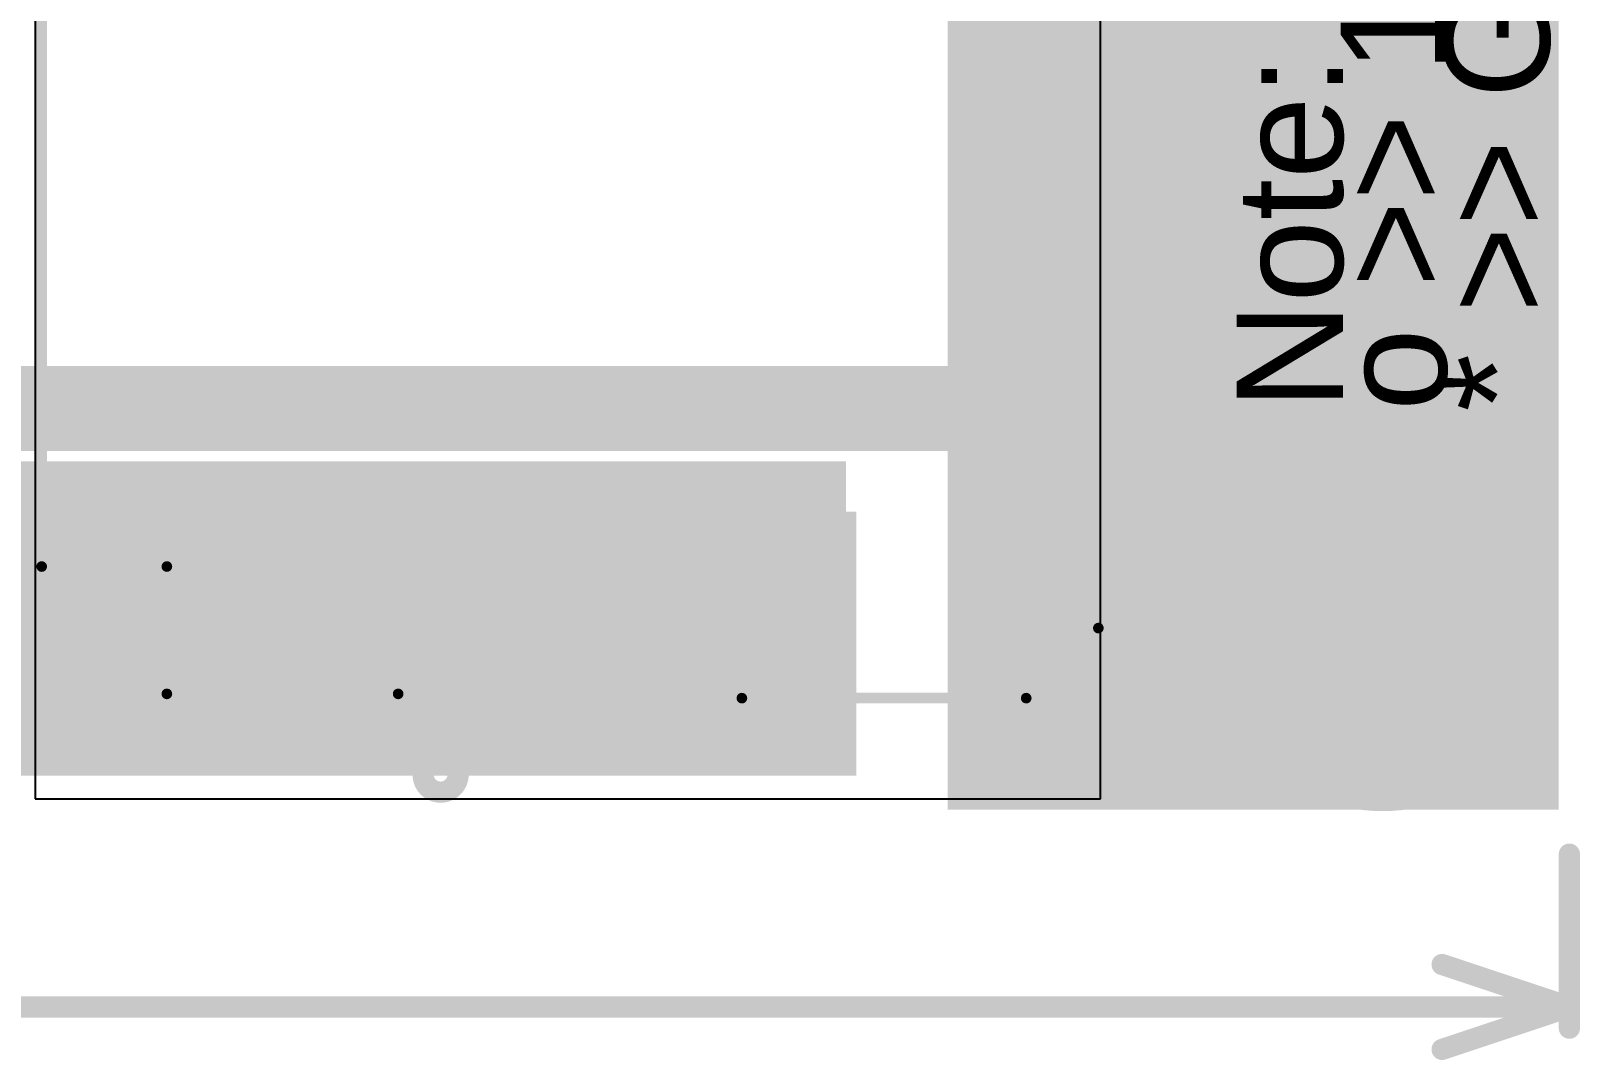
# Model space of a CAD drawing. Header units: millimetres. Extents: x -0.2 to 1.92, y -0.23 to 1.32.
# Drawn here: x 1.191 to 1.921, y -0.2 to 0.285 of the extents above; entities that cross this region are included whole.
import ezdxf

# ---------------------------------------------------------------- set-up
doc = ezdxf.new("R2010")
doc.units = ezdxf.units.MM
doc.header["$MEASUREMENT"] = 0
for name, color, linetype in [('BottomLayer', 5, 'Continuous'), ('BottomSolder', 6, 'Continuous'), ('Mechanical1', 6, 'Continuous'), ('MultiLayer', 9, 'Continuous'), ('PadHoleLayer', 156, 'Continuous'), ('TopLayer', 1, 'Continuous'), ('TopOverlay', 2, 'Continuous'), ('TopPaste', 8, 'Continuous'), ('TopSolder', 216, 'Continuous'), ('ViaHoleLayer', 16, 'Continuous')]:
    doc.layers.add(name, color=color, linetype=linetype)
doc.styles.add('Arial', font='', dxfattribs={"height": 0.2})
doc.styles.get('Arial').set_extended_font_data('Arial')

# ---------------------------------------------------------------- blocks, each defined once
blk = doc.blocks.new('SLF12575T_221M1R3_PF_41')
at = {"layer": 'TopLayer'}
for points in [[(-0.269685, 0.06299215), (-0.1673228, 0.06299215), (-0.1673228, -0.06299215), (-0.269685, -0.06299215)], [(0.1673228, 0.06299215), (0.269685, 0.06299215), (0.269685, -0.06299215), (0.1673228, -0.06299215)]]:
    blk.add_hatch(color=1, dxfattribs=at).paths.add_polyline_path(points)
at = {"layer": 'TopPaste'}
for points in [[(-0.269685, 0.06299215), (-0.1673228, 0.06299215), (-0.1673228, -0.06299215), (-0.269685, -0.06299215)], [(0.1673228, 0.06299215), (0.269685, 0.06299215), (0.269685, -0.06299215), (0.1673228, -0.06299215)]]:
    blk.add_hatch(color=8, dxfattribs=at).paths.add_polyline_path(points)
at = {"layer": 'TopSolder'}
for points in [[(-0.273685, 0.06699215), (-0.1633228, 0.06699215), (-0.1633228, -0.06699215), (-0.273685, -0.06699215)], [(0.1633228, 0.06699215), (0.273685, 0.06699215), (0.273685, -0.06699215), (0.1633228, -0.06699215)]]:
    blk.add_hatch(color=216, dxfattribs=at).paths.add_polyline_path(points)
at = {"layer": 'TopOverlay', "const_width": 0.005}
for points in [[(-0.188, 0.249), (-0.188, 0.19)], [(-0.188, 0.249), (0.217, 0.249)], [(0.25, 0.215), (0.25, 0.081)], [(-0.248, 0.19), (-0.248, 0.081)], [(-0.248, 0.19), (-0.188, 0.19)], [(-0.25, -0.081), (-0.25, -0.215)], [(0.25, -0.081), (0.25, -0.215)], [(-0.217, -0.249), (0.217, -0.249)]]:
    blk.add_lwpolyline(points, dxfattribs=at)
at = {"layer": 'TopOverlay'}
for points, const_width in [([(-0.18925, 0.249, 1), (-0.18675, 0.249, 1)], 0.0025), ([(-0.18925, 0.249, 1), (-0.18675, 0.249, 1)], 0.0025), ([(0.21575, 0.249, 1), (0.21825, 0.249, 1)], 0.0025), ([(0.21575, 0.249, 1), (0.21825, 0.249, 1)], 0.0025), ([(0.24875, 0.215, 1), (0.25125, 0.215, 1)], 0.0025), ([(0.24875, 0.215, 1), (0.25125, 0.215, 1)], 0.0025), ([(-0.24925, 0.19, 1), (-0.24675, 0.19, 1)], 0.0025), ([(-0.24925, 0.19, 1), (-0.24675, 0.19, 1)], 0.0025), ([(-0.18925, 0.19, 1), (-0.18675, 0.19, 1)], 0.0025), ([(-0.18925, 0.19, 1), (-0.18675, 0.19, 1)], 0.0025), ([(-0.24925, 0.081, 1), (-0.24675, 0.081, 1)], 0.0025), ([(0.24875, 0.081, 1), (0.25125, 0.081, 1)], 0.0025), ([(-0.2778089, 0.061, 1), (-0.2943013, 0.061, 1)], 0.01), ([(-0.2968013, 0.061, 1), (-0.2918013, 0.061, 1)], 0.005), ([(-0.2803089, 0.061, 1), (-0.2753089, 0.061, 1)], 0.005), ([(-0.25125, -0.081, 1), (-0.24875, -0.081, 1)], 0.0025), ([(0.24875, -0.081, 1), (0.25125, -0.081, 1)], 0.0025), ([(-0.25125, -0.215, 1), (-0.24875, -0.215, 1)], 0.0025), ([(-0.25125, -0.215, 1), (-0.24875, -0.215, 1)], 0.0025), ([(0.24875, -0.215, 1), (0.25125, -0.215, 1)], 0.0025), ([(0.24875, -0.215, 1), (0.25125, -0.215, 1)], 0.0025), ([(-0.21825, -0.249, 1), (-0.21575, -0.249, 1)], 0.0025), ([(-0.21825, -0.249, 1), (-0.21575, -0.249, 1)], 0.0025), ([(0.21575, -0.249, 1), (0.21825, -0.249, 1)], 0.0025), ([(0.21575, -0.249, 1), (0.21825, -0.249, 1)], 0.0025)]:
    blk.add_lwpolyline(points, format="xyb", close=True, dxfattribs=dict(at, const_width=const_width))
at = {"layer": 'TopOverlay', "const_width": 0.005}
for points in [[(0.217, 0.249, -0.4142135623730936), (0.25, 0.215)], [(-0.217, -0.249, -0.4142135623730951), (-0.25, -0.215)], [(0.25, -0.215, -0.4142135623730951), (0.217, -0.249)]]:
    blk.add_lwpolyline(points, format="xyb", dxfattribs=at)

msp = doc.modelspace()

# ---------------------------------------------------------------- hatches: boundary and pattern name
at = {"layer": 'BottomLayer'}
for points in [[(1.911, 1.306), (1.623, 1.306), (1.623, -0.082), (1.911, -0.082)], [(1.0569055, -0.0660078), (1.5799999, -0.0660078), (1.5799999, 0.058308), (1.0569055, 0.058308)]]:
    msp.add_hatch(color=5, dxfattribs=at).paths.add_polyline_path(points)
h = msp.add_hatch(color=5, dxfattribs=at)
edge = h.paths.add_edge_path()
edge.add_arc((1.8280001, 0), 0.0787401, 0, 360)
h = msp.add_hatch(color=5, dxfattribs=at)
edge = h.paths.add_edge_path()
edge.add_arc((1.331, 0.0369922), 0.011811, 0, 360)
h = msp.add_hatch(color=5, dxfattribs=at)
edge = h.paths.add_edge_path()
edge.add_arc((1.365, 0.0369922), 0.011811, 0, 360)
h = msp.add_hatch(color=5, dxfattribs=at)
edge = h.paths.add_edge_path()
edge.add_arc((1.525, 0.0369922), 0.011811, 0, 360)
h = msp.add_hatch(color=5, dxfattribs=at)
edge = h.paths.add_edge_path()
edge.add_arc((1.559, 0.0369922), 0.011811, 0, 360)
h = msp.add_hatch(color=5, dxfattribs=at)
edge = h.paths.add_edge_path()
edge.add_arc((1.331, 0.0089922), 0.011811, 0, 360)
h = msp.add_hatch(color=5, dxfattribs=at)
edge = h.paths.add_edge_path()
edge.add_arc((1.365, 0.0089922), 0.011811, 0, 360)
h = msp.add_hatch(color=5, dxfattribs=at)
edge = h.paths.add_edge_path()
edge.add_arc((1.525, 0.0089922), 0.011811, 0, 360)
h = msp.add_hatch(color=5, dxfattribs=at)
edge = h.paths.add_edge_path()
edge.add_arc((1.559, 0.0089922), 0.011811, 0, 360)
h = msp.add_hatch(color=5, dxfattribs=at)
edge = h.paths.add_edge_path()
edge.add_arc((1.331, -0.0190078), 0.011811, 0, 360)
h = msp.add_hatch(color=5, dxfattribs=at)
edge = h.paths.add_edge_path()
edge.add_arc((1.365, -0.0190078), 0.011811, 0, 360)
h = msp.add_hatch(color=5, dxfattribs=at)
edge = h.paths.add_edge_path()
edge.add_arc((1.525, -0.0190078), 0.011811, 0, 360)
h = msp.add_hatch(color=5, dxfattribs=at)
edge = h.paths.add_edge_path()
edge.add_arc((1.559, -0.0190078), 0.011811, 0, 360)
h = msp.add_hatch(color=5, dxfattribs=at)
edge = h.paths.add_edge_path()
edge.add_arc((1.331, -0.0470078), 0.011811, 0, 360)
h = msp.add_hatch(color=5, dxfattribs=at)
edge = h.paths.add_edge_path()
edge.add_arc((1.365, -0.0470078), 0.011811, 0, 360)
h = msp.add_hatch(color=5, dxfattribs=at)
edge = h.paths.add_edge_path()
edge.add_arc((1.525, -0.0470078), 0.011811, 0, 360)
h = msp.add_hatch(color=5, dxfattribs=at)
edge = h.paths.add_edge_path()
edge.add_arc((1.559, -0.0470078), 0.011811, 0, 360)
at = {"layer": 'BottomSolder'}
h = msp.add_hatch(color=6, dxfattribs=at)
edge = h.paths.add_edge_path()
edge.add_arc((1.8280001, 0), 0.0827401, 0, 360)
h = msp.add_hatch(color=6, dxfattribs=at)
edge = h.paths.add_edge_path()
edge.add_arc((1.331, 0.0369922), 0.015811, 0, 360)
h = msp.add_hatch(color=6, dxfattribs=at)
edge = h.paths.add_edge_path()
edge.add_arc((1.365, 0.0369922), 0.015811, 0, 360)
h = msp.add_hatch(color=6, dxfattribs=at)
edge = h.paths.add_edge_path()
edge.add_arc((1.525, 0.0369922), 0.015811, 0, 360)
h = msp.add_hatch(color=6, dxfattribs=at)
edge = h.paths.add_edge_path()
edge.add_arc((1.559, 0.0369922), 0.015811, 0, 360)
h = msp.add_hatch(color=6, dxfattribs=at)
edge = h.paths.add_edge_path()
edge.add_arc((1.331, 0.0089922), 0.015811, 0, 360)
h = msp.add_hatch(color=6, dxfattribs=at)
edge = h.paths.add_edge_path()
edge.add_arc((1.365, 0.0089922), 0.015811, 0, 360)
h = msp.add_hatch(color=6, dxfattribs=at)
edge = h.paths.add_edge_path()
edge.add_arc((1.525, 0.0089922), 0.015811, 0, 360)
h = msp.add_hatch(color=6, dxfattribs=at)
edge = h.paths.add_edge_path()
edge.add_arc((1.559, 0.0089922), 0.015811, 0, 360)
h = msp.add_hatch(color=6, dxfattribs=at)
edge = h.paths.add_edge_path()
edge.add_arc((1.331, -0.0190078), 0.015811, 0, 360)
h = msp.add_hatch(color=6, dxfattribs=at)
edge = h.paths.add_edge_path()
edge.add_arc((1.365, -0.0190078), 0.015811, 0, 360)
h = msp.add_hatch(color=6, dxfattribs=at)
edge = h.paths.add_edge_path()
edge.add_arc((1.525, -0.0190078), 0.015811, 0, 360)
h = msp.add_hatch(color=6, dxfattribs=at)
edge = h.paths.add_edge_path()
edge.add_arc((1.559, -0.0190078), 0.015811, 0, 360)
h = msp.add_hatch(color=6, dxfattribs=at)
edge = h.paths.add_edge_path()
edge.add_arc((1.331, -0.0470078), 0.015811, 0, 360)
h = msp.add_hatch(color=6, dxfattribs=at)
edge = h.paths.add_edge_path()
edge.add_arc((1.365, -0.0470078), 0.015811, 0, 360)
h = msp.add_hatch(color=6, dxfattribs=at)
edge = h.paths.add_edge_path()
edge.add_arc((1.525, -0.0470078), 0.015811, 0, 360)
h = msp.add_hatch(color=6, dxfattribs=at)
edge = h.paths.add_edge_path()
edge.add_arc((1.559, -0.0470078), 0.015811, 0, 360)
at = {"layer": 'MultiLayer'}
h = msp.add_hatch(color=9, dxfattribs=at)
edge = h.paths.add_edge_path()
edge.add_arc((1.8280001, 0), 0.0787401, 0, 360)
at = {"layer": 'PadHoleLayer'}
h = msp.add_hatch(color=156, dxfattribs=at)
edge = h.paths.add_edge_path()
edge.add_arc((1.8280001, 0), 0.0590551, 0, 360)
at = {"layer": 'TopLayer'}
msp.add_hatch(color=1, dxfattribs=at).paths.add_polyline_path([(1.067, -0.063), (1.575, -0.063), (1.575, 0.082), (1.067, 0.082)])
h = msp.add_hatch(color=1, dxfattribs=at)
edge = h.paths.add_edge_path()
edge.add_arc((1.8280001, 0), 0.0787401, 0, 360)
h = msp.add_hatch(color=1, dxfattribs=at)
edge = h.paths.add_edge_path()
edge.add_arc((1.331, 0.0369922), 0.011811, 0, 360)
h = msp.add_hatch(color=1, dxfattribs=at)
edge = h.paths.add_edge_path()
edge.add_arc((1.365, 0.0369922), 0.011811, 0, 360)
h = msp.add_hatch(color=1, dxfattribs=at)
edge = h.paths.add_edge_path()
edge.add_arc((1.525, 0.0369922), 0.011811, 0, 360)
h = msp.add_hatch(color=1, dxfattribs=at)
edge = h.paths.add_edge_path()
edge.add_arc((1.559, 0.0369922), 0.011811, 0, 360)
h = msp.add_hatch(color=1, dxfattribs=at)
edge = h.paths.add_edge_path()
edge.add_arc((1.331, 0.0089922), 0.011811, 0, 360)
h = msp.add_hatch(color=1, dxfattribs=at)
edge = h.paths.add_edge_path()
edge.add_arc((1.365, 0.0089922), 0.011811, 0, 360)
h = msp.add_hatch(color=1, dxfattribs=at)
edge = h.paths.add_edge_path()
edge.add_arc((1.525, 0.0089922), 0.011811, 0, 360)
h = msp.add_hatch(color=1, dxfattribs=at)
edge = h.paths.add_edge_path()
edge.add_arc((1.559, 0.0089922), 0.011811, 0, 360)
h = msp.add_hatch(color=1, dxfattribs=at)
edge = h.paths.add_edge_path()
edge.add_arc((1.331, -0.0190078), 0.011811, 0, 360)
h = msp.add_hatch(color=1, dxfattribs=at)
edge = h.paths.add_edge_path()
edge.add_arc((1.365, -0.0190078), 0.011811, 0, 360)
h = msp.add_hatch(color=1, dxfattribs=at)
edge = h.paths.add_edge_path()
edge.add_arc((1.525, -0.0190078), 0.011811, 0, 360)
h = msp.add_hatch(color=1, dxfattribs=at)
edge = h.paths.add_edge_path()
edge.add_arc((1.559, -0.0190078), 0.011811, 0, 360)
h = msp.add_hatch(color=1, dxfattribs=at)
edge = h.paths.add_edge_path()
edge.add_arc((1.331, -0.0470078), 0.011811, 0, 360)
h = msp.add_hatch(color=1, dxfattribs=at)
edge = h.paths.add_edge_path()
edge.add_arc((1.365, -0.0470078), 0.011811, 0, 360)
h = msp.add_hatch(color=1, dxfattribs=at)
edge = h.paths.add_edge_path()
edge.add_arc((1.525, -0.0470078), 0.011811, 0, 360)
h = msp.add_hatch(color=1, dxfattribs=at)
edge = h.paths.add_edge_path()
edge.add_arc((1.559, -0.0470078), 0.011811, 0, 360)
at = {"layer": 'TopSolder'}
h = msp.add_hatch(color=216, dxfattribs=at)
edge = h.paths.add_edge_path()
edge.add_arc((1.8280001, 0), 0.0827401, 0, 360)
h = msp.add_hatch(color=216, dxfattribs=at)
edge = h.paths.add_edge_path()
edge.add_arc((1.331, 0.0369922), 0.015811, 0, 360)
h = msp.add_hatch(color=216, dxfattribs=at)
edge = h.paths.add_edge_path()
edge.add_arc((1.365, 0.0369922), 0.015811, 0, 360)
h = msp.add_hatch(color=216, dxfattribs=at)
edge = h.paths.add_edge_path()
edge.add_arc((1.525, 0.0369922), 0.015811, 0, 360)
h = msp.add_hatch(color=216, dxfattribs=at)
edge = h.paths.add_edge_path()
edge.add_arc((1.559, 0.0369922), 0.015811, 0, 360)
h = msp.add_hatch(color=216, dxfattribs=at)
edge = h.paths.add_edge_path()
edge.add_arc((1.331, 0.0089922), 0.015811, 0, 360)
h = msp.add_hatch(color=216, dxfattribs=at)
edge = h.paths.add_edge_path()
edge.add_arc((1.365, 0.0089922), 0.015811, 0, 360)
h = msp.add_hatch(color=216, dxfattribs=at)
edge = h.paths.add_edge_path()
edge.add_arc((1.525, 0.0089922), 0.015811, 0, 360)
h = msp.add_hatch(color=216, dxfattribs=at)
edge = h.paths.add_edge_path()
edge.add_arc((1.559, 0.0089922), 0.015811, 0, 360)
h = msp.add_hatch(color=216, dxfattribs=at)
edge = h.paths.add_edge_path()
edge.add_arc((1.331, -0.0190078), 0.015811, 0, 360)
h = msp.add_hatch(color=216, dxfattribs=at)
edge = h.paths.add_edge_path()
edge.add_arc((1.365, -0.0190078), 0.015811, 0, 360)
h = msp.add_hatch(color=216, dxfattribs=at)
edge = h.paths.add_edge_path()
edge.add_arc((1.525, -0.0190078), 0.015811, 0, 360)
h = msp.add_hatch(color=216, dxfattribs=at)
edge = h.paths.add_edge_path()
edge.add_arc((1.559, -0.0190078), 0.015811, 0, 360)
h = msp.add_hatch(color=216, dxfattribs=at)
edge = h.paths.add_edge_path()
edge.add_arc((1.331, -0.0470078), 0.015811, 0, 360)
h = msp.add_hatch(color=216, dxfattribs=at)
edge = h.paths.add_edge_path()
edge.add_arc((1.365, -0.0470078), 0.015811, 0, 360)
h = msp.add_hatch(color=216, dxfattribs=at)
edge = h.paths.add_edge_path()
edge.add_arc((1.525, -0.0470078), 0.015811, 0, 360)
h = msp.add_hatch(color=216, dxfattribs=at)
edge = h.paths.add_edge_path()
edge.add_arc((1.559, -0.0470078), 0.015811, 0, 360)
at = {"layer": 'ViaHoleLayer'}
h = msp.add_hatch(color=16, dxfattribs=at)
edge = h.paths.add_edge_path()
edge.add_arc((1.331, 0.0369922), 0.0059055, 0, 360)
h = msp.add_hatch(color=16, dxfattribs=at)
edge = h.paths.add_edge_path()
edge.add_arc((1.365, 0.0369922), 0.0059055, 0, 360)
h = msp.add_hatch(color=16, dxfattribs=at)
edge = h.paths.add_edge_path()
edge.add_arc((1.525, 0.0369922), 0.0059055, 0, 360)
h = msp.add_hatch(color=16, dxfattribs=at)
edge = h.paths.add_edge_path()
edge.add_arc((1.559, 0.0369922), 0.0059055, 0, 360)
h = msp.add_hatch(color=16, dxfattribs=at)
edge = h.paths.add_edge_path()
edge.add_arc((1.331, 0.0089922), 0.0059055, 0, 360)
h = msp.add_hatch(color=16, dxfattribs=at)
edge = h.paths.add_edge_path()
edge.add_arc((1.365, 0.0089922), 0.0059055, 0, 360)
h = msp.add_hatch(color=16, dxfattribs=at)
edge = h.paths.add_edge_path()
edge.add_arc((1.525, 0.0089922), 0.0059055, 0, 360)
h = msp.add_hatch(color=16, dxfattribs=at)
edge = h.paths.add_edge_path()
edge.add_arc((1.559, 0.0089922), 0.0059055, 0, 360)
h = msp.add_hatch(color=16, dxfattribs=at)
edge = h.paths.add_edge_path()
edge.add_arc((1.331, -0.0190078), 0.0059055, 0, 360)
h = msp.add_hatch(color=16, dxfattribs=at)
edge = h.paths.add_edge_path()
edge.add_arc((1.365, -0.0190078), 0.0059055, 0, 360)
h = msp.add_hatch(color=16, dxfattribs=at)
edge = h.paths.add_edge_path()
edge.add_arc((1.525, -0.0190078), 0.0059055, 0, 360)
h = msp.add_hatch(color=16, dxfattribs=at)
edge = h.paths.add_edge_path()
edge.add_arc((1.559, -0.0190078), 0.0059055, 0, 360)
h = msp.add_hatch(color=16, dxfattribs=at)
edge = h.paths.add_edge_path()
edge.add_arc((1.331, -0.0470078), 0.0059055, 0, 360)
h = msp.add_hatch(color=16, dxfattribs=at)
edge = h.paths.add_edge_path()
edge.add_arc((1.365, -0.0470078), 0.0059055, 0, 360)
h = msp.add_hatch(color=16, dxfattribs=at)
edge = h.paths.add_edge_path()
edge.add_arc((1.525, -0.0470078), 0.0059055, 0, 360)
h = msp.add_hatch(color=16, dxfattribs=at)
edge = h.paths.add_edge_path()
edge.add_arc((1.559, -0.0470078), 0.0059055, 0, 360)

# ---------------------------------------------------------------- linework, layer by layer
at = {"layer": 'BottomLayer'}
for points, const_width in [([(1.8280001, 0), (1.8280001, 0.7369999)], 0.05), ([(0.397, 0.107), (1.7210001, 0.107)], 0.04), ([(1.7210001, 0.107), (1.8280001, 0)], 0.04)]:
    msp.add_lwpolyline(points, dxfattribs=dict(at, const_width=const_width))
for points, const_width in [([(1.7110001, 0.107, 1), (1.7310001, 0.107, 1)], 0.02), ([(1.7110001, 0.107, 1), (1.7310001, 0.107, 1)], 0.02), ([(1.8155001, 0, 1), (1.8405001, 0, 1)], 0.025), ([(1.8180001, 0, 1), (1.8380001, 0, 1)], 0.02)]:
    msp.add_lwpolyline(points, format="xyb", close=True, dxfattribs=dict(at, const_width=const_width))
at = {"layer": 'Mechanical1', "const_width": 0.01}
for points in [[(1.916, -0.185), (1.916, -0.103)], [(1.856, -0.155), (1.916, -0.175)], [(1.1834126, -0.175), (1.916, -0.175)], [(1.856, -0.195), (1.916, -0.175)]]:
    msp.add_lwpolyline(points, dxfattribs=at)
at = {"layer": 'Mechanical1', "const_width": 0.005}
for points in [[(1.9135, -0.103, 1), (1.9185, -0.103, 1)], [(1.8535, -0.155, 1), (1.8585, -0.155, 1)], [(1.9135, -0.175, 1), (1.9185, -0.175, 1)], [(1.9135, -0.175, 1), (1.9185, -0.175, 1)], [(1.9135, -0.175, 1), (1.9185, -0.175, 1)], [(1.9135, -0.185, 1), (1.9185, -0.185, 1)], [(1.8535, -0.195, 1), (1.8585, -0.195, 1)]]:
    msp.add_lwpolyline(points, format="xyb", close=True, dxfattribs=at)
at = {"layer": 'TopLayer'}
for p, q in [((1.193, 0.495), (1.193, -0.077)), ((1.695, -0.077), (1.695, 0.495)), ((1.193, -0.077), (1.695, -0.077))]:
    msp.add_line(p, q, dxfattribs=at)
for points, const_width in [([(1.848, 0.0941392), (1.848, 0.6485)], 0.015), ([(1.695, 0.006), (1.695, 0.495)], 0.015), ([(1.695, 0.4176714), (1.848, 0.2646714)], 0.015), ([(1.695, 0.2580579), (1.848, 0.4110579)], 0.015), ([(1.695, 0.3823161), (1.848, 0.2293161)], 0.015), ([(1.695, 0.2227026), (1.848, 0.3757026)], 0.015), ([(1.695, 0.3469608), (1.848, 0.1939608)], 0.015), ([(1.695, 0.1873473), (1.848, 0.3403473)], 0.015), ([(1.695, 0.3116055), (1.848, 0.1586055)], 0.015), ([(1.695, 0.151992), (1.848, 0.304992)], 0.015), ([(1.695, 0.2762502), (1.848, 0.1232502)], 0.015), ([(1.695, 0.1166367), (1.848, 0.2696367)], 0.015), ([(1.695, 0.2408949), (1.8404654, 0.0954295)], 0.015), ([(1.695, 0.0812814), (1.848, 0.2342814)], 0.015), ([(1.695, 0.2055396), (1.8066887, 0.0938509)], 0.015), ([(1.695, 0.0459261), (1.848, 0.1989261)], 0.015), ([(1.695, 0.1701843), (1.7811291, 0.0840552)], 0.015), ([(1.695, 0.1701822), (1.7811277, 0.0840545)], 0.015), ([(1.695, 0.0105708), (1.848, 0.1635708)], 0.015), ([(1.695, 0.1348269), (1.7608675, 0.0689594)], 0.015), ([(1.815165, 0.0953805), (1.848, 0.1282155)], 0.015), ([(1.695, 0.0994716), (1.745281, 0.0491906)], 0.015), ([(1.8280001, 0), (1.8280001, 0.0887401)], 0.01), ([(1.695, 0.0641163), (1.7348654, 0.0242509)], 0.015), ([(1.695, 0.028761), (1.717761, 0.006)], 0.015), ([(1.828, 1e-07), (1.8280001, 0)], 0.05), ([(1.7257845, 0.006), (1.7326196, 0.0128351)], 0.015), ([(1.695, 0.006), (1.7319471, 0.006)], 0.015), ([(1.73926, 0), (1.8280001, 0)], 0.01)]:
    msp.add_lwpolyline(points, dxfattribs=dict(at, const_width=const_width))
for points, const_width in [([(1.69125, 0.2762502, 1), (1.69875, 0.2762502, 1)], 0.0075), ([(1.84425, 0.2696367, 1), (1.85175, 0.2696367, 1)], 0.0075), ([(1.84425, 0.2646714, 1), (1.85175, 0.2646714, 1)], 0.0075), ([(1.69125, 0.2580579, 1), (1.69875, 0.2580579, 1)], 0.0075), ([(1.69125, 0.2408949, 1), (1.69875, 0.2408949, 1)], 0.0075), ([(1.84425, 0.2342814, 1), (1.85175, 0.2342814, 1)], 0.0075), ([(1.84425, 0.2293161, 1), (1.85175, 0.2293161, 1)], 0.0075), ([(1.69125, 0.2227026, 1), (1.69875, 0.2227026, 1)], 0.0075), ([(1.69125, 0.2055396, 1), (1.69875, 0.2055396, 1)], 0.0075), ([(1.84425, 0.1989261, 1), (1.85175, 0.1989261, 1)], 0.0075), ([(1.84425, 0.1939608, 1), (1.85175, 0.1939608, 1)], 0.0075), ([(1.69125, 0.1873473, 1), (1.69875, 0.1873473, 1)], 0.0075), ([(1.69125, 0.1701843, 1), (1.69875, 0.1701843, 1)], 0.0075), ([(1.69125, 0.1701822, 1), (1.69875, 0.1701822, 1)], 0.0075), ([(1.84425, 0.1635708, 1), (1.85175, 0.1635708, 1)], 0.0075), ([(1.84425, 0.1586055, 1), (1.85175, 0.1586055, 1)], 0.0075), ([(1.69125, 0.151992, 1), (1.69875, 0.151992, 1)], 0.0075), ([(1.69125, 0.1348269, 1), (1.69875, 0.1348269, 1)], 0.0075), ([(1.84425, 0.1282155, 1), (1.85175, 0.1282155, 1)], 0.0075), ([(1.69125, 0.1166367, 1), (1.69875, 0.1166367, 1)], 0.0075), ([(1.84425, 0.1232502, 1), (1.85175, 0.1232502, 1)], 0.0075), ([(1.69125, 0.0994716, 1), (1.69875, 0.0994716, 1)], 0.0075), ([(1.811415, 0.0953805, 1), (1.818915, 0.0953805, 1)], 0.0075), ([(1.8367154, 0.0954295, 1), (1.8442154, 0.0954295, 1)], 0.0075), ([(1.8029387, 0.0938509, 1), (1.8104387, 0.0938509, 1)], 0.0075), ([(1.84425, 0.0941392, 1), (1.85175, 0.0941392, 1)], 0.0075), ([(1.84425, 0.0941392, 1), (1.85175, 0.0941392, 1)], 0.0075), ([(1.69125, 0.0812814, 1), (1.69875, 0.0812814, 1)], 0.0075), ([(1.7773777, 0.0840545, 1), (1.7848777, 0.0840545, 1)], 0.0075), ([(1.7773791, 0.0840552, 1), (1.7848791, 0.0840552, 1)], 0.0075), ([(1.8255001, 0.0887401, 1), (1.8305001, 0.0887401, 1)], 0.005), ([(1.7571175, 0.0689594, 1), (1.7646175, 0.0689594, 1)], 0.0075), ([(1.69125, 0.0641163, 1), (1.69875, 0.0641163, 1)], 0.0075), ([(1.69125, 0.0459261, 1), (1.69875, 0.0459261, 1)], 0.0075), ([(1.741531, 0.0491906, 1), (1.749031, 0.0491906, 1)], 0.0075), ([(1.69125, 0.028761, 1), (1.69875, 0.028761, 1)], 0.0075), ([(1.7311154, 0.0242509, 1), (1.7386154, 0.0242509, 1)], 0.0075), ([(1.8155, 1e-07, 1), (1.8405, 1e-07, 1)], 0.025), ([(1.8155001, 0, 1), (1.8405001, 0, 1)], 0.025), ([(1.69125, 0.0105708, 1), (1.69875, 0.0105708, 1)], 0.0075), ([(1.7288696, 0.0128351, 1), (1.7363696, 0.0128351, 1)], 0.0075), ([(1.69125, 0.006, 1), (1.69875, 0.006, 1)], 0.0075), ([(1.69125, 0.006, 1), (1.69875, 0.006, 1)], 0.0075), ([(1.714011, 0.006, 1), (1.721511, 0.006, 1)], 0.0075), ([(1.7220345, 0.006, 1), (1.7295345, 0.006, 1)], 0.0075), ([(1.7281971, 0.006, 1), (1.7356971, 0.006, 1)], 0.0075), ([(1.7281971, 0.006, 1), (1.7356971, 0.006, 1)], 0.0075), ([(1.73676, 0, 1), (1.74176, 0, 1)], 0.005), ([(1.8255001, 0, 1), (1.8305001, 0, 1)], 0.005), ([(1.8255001, 0, 1), (1.8305001, 0, 1)], 0.005)]:
    msp.add_lwpolyline(points, format="xyb", close=True, dxfattribs=dict(at, const_width=const_width))
at = {"layer": 'TopLayer', "const_width": 0.015}
msp.add_lwpolyline([(1.7319471, 0.006, -0.4579403225280877), (1.848, 0.0941392)], format="xyb", dxfattribs=at)

# ---------------------------------------------------------------- block references
at = {"rotation": 90}
msp.add_blockref('SLF12575T_221M1R3_PF_41', (1.445, 0.2205039), dxfattribs=at)

# ---------------------------------------------------------------- texts
at = {"layer": 'TopOverlay', "style": 'Arial'}
for s, p in [('* >> GND', (1.9066784, 0.1054532)), ('o >> 12V', (1.85813, 0.105842)), ('Note:', (1.8092272, 0.1064158))]:
    msp.add_text(s, height=0.05, rotation=90, dxfattribs=at).set_placement(p)

doc.saveas('drawing.dxf')
